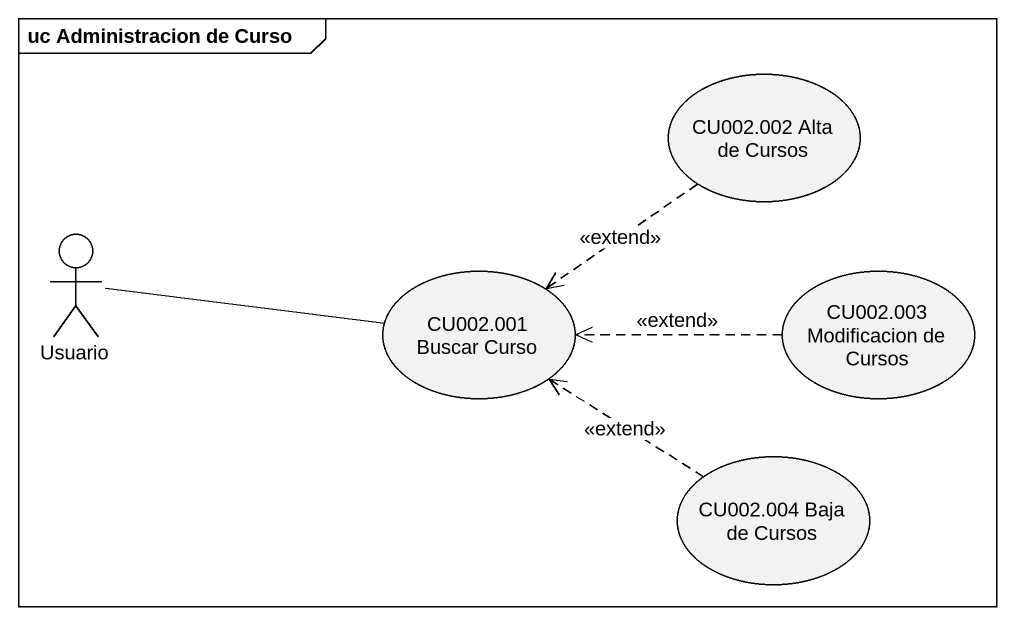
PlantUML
@startuml
mainframe uc Administracion de Curso
usecase "CU002.002 Alta de Cursos" as CU002_002_Alta_de_Cursos
actor Usuario
usecase "CU002.001 Buscar Curso" as CU002_001_Buscar_Curso
usecase "CU002.003 Modificacion de Cursos" as CU002_003_Modificacion_de
usecase "CU002.004 Baja de Cursos" as CU002_004_Baja_de_Cursos
CU002_002_Alta_de_Cursos ..> CU002_001_Buscar_Curso : <<extend>>
CU002_001_Buscar_Curso -left- Usuario
CU002_003_Modificacion_de .left.> CU002_001_Buscar_Curso : <<extend>>
CU002_004_Baja_de_Cursos .up.> CU002_001_Buscar_Curso : <<extend>>
@enduml
